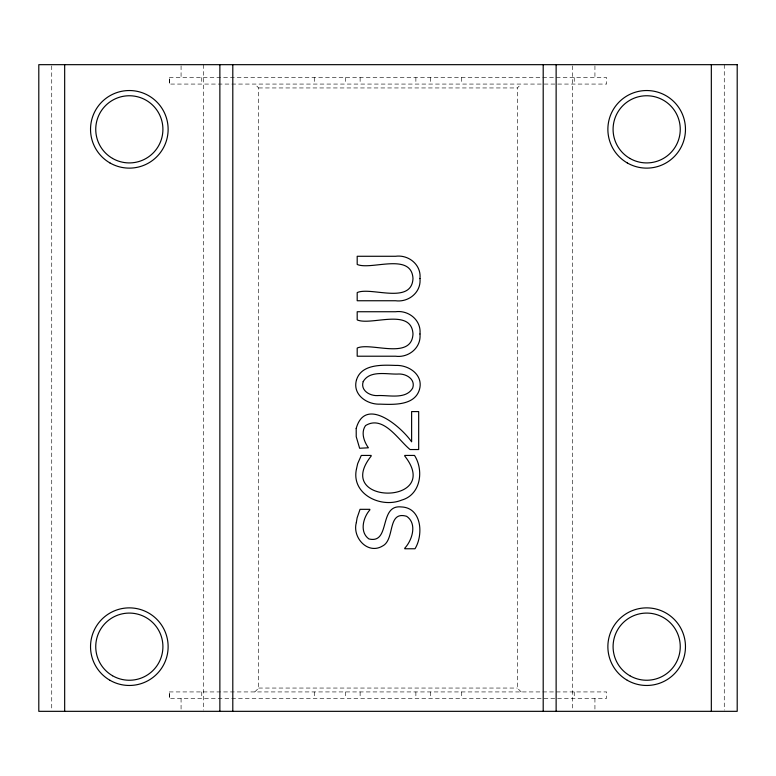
<?xml version="1.0" encoding="UTF-8"?>
<svg xmlns="http://www.w3.org/2000/svg" width="776" height="776" viewBox="0 0 776 776"><rect width="100%" height="100%" fill="white"/><g stroke="black" fill="none" stroke-linecap="round" stroke-linejoin="round"><path stroke-width="0.58" stroke-dasharray="3.88 2.91" d="M521.21 691.93L517.33 688.05L517.33 87.95L521.21 84.07M254.79 691.93L258.67 688.05L258.67 87.95L254.79 84.07M169.323 77.6L606.677 77.6L606.677 84.07L169.323 84.07L169.323 77.6L169.43 84.07M258.67 87.95L517.33 87.95M258.67 688.05L517.33 688.05M169.323 691.93L606.677 691.93L606.57 698.4L169.323 698.4L169.323 691.93L169.43 698.4M724.27 64.67L724.27 710.118M594.93 65.844L594.93 77.6M594.93 698.4L594.93 710.156M574.24 77.6L574.24 84.07M574.24 691.93L574.24 698.4M572.319 65.882L572.319 710.118M461.72 77.6L461.72 84.07M461.72 691.93L461.72 698.4M430.68 77.6L430.68 84.07M430.68 691.93L430.68 698.4M415.878 77.6L415.878 84.07M415.878 691.93L415.878 698.4M360.122 77.6L360.122 84.07M360.122 691.93L360.122 698.4M345.32 77.6L345.32 84.07M345.32 691.93L345.32 698.4M314.28 77.6L314.28 84.07M314.28 691.93L314.28 698.4M203.681 64.67L203.681 710.118M201.76 77.6L201.76 84.07M201.76 691.93L201.76 698.4M181.07 65.844L181.07 77.6M181.07 698.4L181.07 710.156M51.73 65.882L51.73 710.118"/><path stroke-width="1.16" d="M711.33 64.67L711.33 711.33M556.13 64.67L556.13 711.33M543.2 64.67L543.2 711.33M232.8 64.67L232.8 711.33M219.87 64.67L219.87 711.33M64.67 64.67L64.67 711.33M356.339 522.597C352.1 537.525 367.805 554.976 382.578 545.994C395.304 539.562 386.885 510.521 406.624 516.302C417.44 523.548 412.24 540.28 404.762 548.186L404.762 548.768L415.005 548.768C423.58 534.819 421.911 507.523 401.173 506.932C378.494 504.478 390.891 544.315 368.881 538.922C359.395 532.074 363.11 517.543 369.832 509.948L369.832 509.328L360.045 509.328L357.115 517.854L356.339 522.597M356.203 428.42L356.223 436.684L359.627 448.256L368.387 447.8C364.012 441.563 360.685 432.436 365.535 425.587C383.247 414.646 398.36 440.011 410.048 449.537L418.681 449.537L418.681 411.581L411.62 411.581L411.62 441.816C401.221 426.858 365.341 395.712 356.203 428.42M419.962 278.535C421.416 292.193 408.661 302.543 395.556 300.748L357.193 300.748L357.193 292.571C370.889 286.47 411.629 305.084 412.987 278.535C411.552 251.957 370.996 270.514 357.193 264.451L357.193 256.274L395.556 256.274C408.661 254.48 421.494 264.849 419.962 278.535M419.962 333.99C421.416 347.648 408.661 358.008 395.556 356.213L357.193 356.213L357.193 348.036C370.889 341.935 411.629 360.539 412.987 333.99C411.552 307.412 370.996 325.969 357.193 319.916L357.193 311.739L395.556 311.739C408.661 309.944 421.494 320.304 419.962 333.99M356.533 468.636C350.636 494.002 380.812 508.697 401.755 500.074C420.738 494.729 424.074 470.372 414.51 455.434L404.762 455.434L404.762 456.055C443.697 505.496 331.992 505.399 371.151 456.104L371.151 455.434L361.286 455.434L357.688 463.611L356.533 468.636M356.456 380.046C352.246 394.664 367.048 404.791 380.24 404.141C393.752 404.626 414.665 405.712 419.467 389.523C423.657 374.895 408.826 364.807 395.644 365.428C382.131 364.924 361.315 363.934 356.456 380.046M363.178 381.637C360.316 390.367 369.599 395.838 377.185 395.605C388.398 394.839 405.906 399.989 412.716 388C415.635 379.338 406.498 373.848 398.942 374.003C387.69 374.75 369.987 369.609 363.178 381.637M737.2 64.67L38.8 64.67L38.8 711.33L737.2 711.33L737.2 64.67M109.93 680.271A38.8 38.8 0 0 0 168.13 646.67A38.8 38.8 0 0 0 109.93 613.069A38.8 38.8 0 0 0 109.93 680.271M109.93 162.931A38.8 38.8 0 0 0 168.13 129.33A38.8 38.8 0 0 0 109.93 95.729A38.8 38.8 0 0 0 109.93 162.931M627.27 162.931A38.8 38.8 0 0 0 685.47 129.33A38.8 38.8 0 0 0 627.27 95.729A38.8 38.8 0 0 0 627.27 162.931M627.27 680.271A38.8 38.8 0 0 0 685.47 646.67A38.8 38.8 0 0 0 627.27 613.069A38.8 38.8 0 0 0 627.27 680.271M629.879 675.75A33.581 33.581 0 0 0 680.251 646.67A33.581 33.581 0 0 0 629.879 617.58A33.581 33.581 0 0 0 629.879 675.75M629.879 158.42A33.581 33.581 0 0 0 680.251 129.33A33.581 33.581 0 0 0 629.879 100.249A33.581 33.581 0 0 0 629.879 158.42M112.539 158.42A33.581 33.581 0 0 0 162.911 129.33A33.581 33.581 0 0 0 112.539 100.249A33.581 33.581 0 0 0 112.539 158.42M112.539 675.75A33.581 33.581 0 0 0 162.911 646.67A33.581 33.581 0 0 0 112.539 617.58A33.581 33.581 0 0 0 112.539 675.75"/></g></svg>
